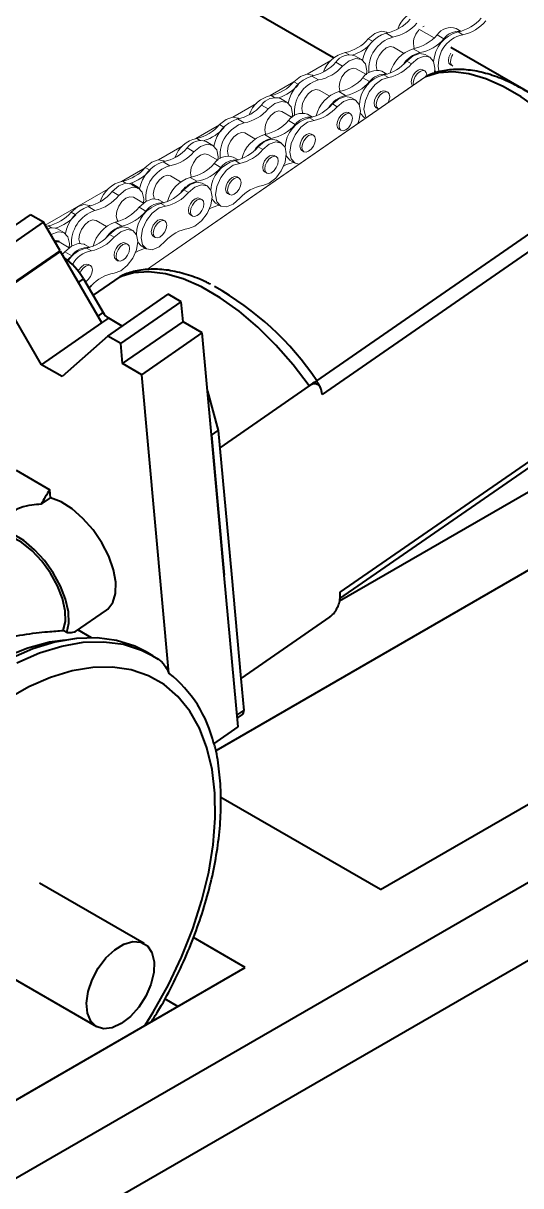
# Model space of a CAD drawing. Header units: millimetres. Extents: x -250 to 3947, y -1468 to 870.
# Drawn here: x 1650.8 to 1676.8, y 136.8 to 197.7 of the extents above; entities that cross this region are included whole.
import ezdxf

# ---------------------------------------------------------------- set-up
doc = ezdxf.new("R2010")
doc.units = ezdxf.units.MM

msp = doc.modelspace()

# ---------------------------------------------------------------- linework, layer by layer
at = {"color": 7, "linetype": 'Continuous', "lineweight": 40}
for p, q in [((1666.9983, 195.8648), (1645.8317, 208.084)), ((1679.5591, 192.6963), (1673.126, 196.4101)), ((1666.112, 178.9572), (1681.2399, 189.4303)), ((1656.7935, 189.0393), (1656.4399, 189.2434)), ((1681.5279, 188.7188), (1666.3999, 178.2457)), ((1647.9673, 185.4603), (1651.1336, 187.6523)), ((1651.8163, 187.2582), (1651.1336, 187.6523)), ((1648.65, 185.0661), (1651.8163, 187.2582)), ((1652.6841, 185.7635), (1651.8163, 187.2582)), ((1649.5177, 183.5715), (1652.6841, 185.7635)), ((1649.5357, 183.5406), (1652.702, 185.7326)), ((1654.8752, 181.9895), (1652.702, 185.7326)), ((1652.1465, 185.3481), (1652.1124, 185.3678)), ((1652.5162, 185.604), (1652.4756, 185.6192)), ((1655.6124, 185.3054), (1655.7185, 185.2442)), ((1655.8127, 184.4019), (1655.924, 184.4561)), ((1653.9071, 184.29), (1654.9411, 182.5316)), ((1654.1926, 183.8044), (1654.3194, 183.9384)), ((1655.8127, 184.4019), (1654.4117, 183.4319)), ((1651.7089, 179.7975), (1649.5357, 183.5406)), ((1655.1768, 181.2982), (1658.3432, 183.4903)), ((1659.0259, 183.0962), (1658.3432, 183.4903)), ((1655.8595, 180.9041), (1659.0259, 183.0962)), ((1659.1211, 182.0475), (1659.0259, 183.0962)), ((1651.7089, 179.7975), (1654.8752, 181.9895)), ((1654.8752, 181.9895), (1655.227, 182.2331)), ((1655.936, 181.8238), (1655.227, 182.2331)), ((1655.9547, 179.8555), (1659.1211, 182.0475)), ((1660.1247, 181.4682), (1659.1211, 182.0475)), ((1656.9584, 179.2761), (1660.1247, 181.4682)), ((1660.6101, 176.1205), (1660.1247, 181.4682)), ((1691.7948, 181.5501), (1667.3082, 167.4142)), ((1655.1768, 181.2982), (1652.789, 179.1739)), ((1655.8595, 180.9041), (1655.1768, 181.2982)), ((1655.9547, 179.8555), (1655.8595, 180.9041)), ((1652.789, 179.1739), (1651.7089, 179.7975)), ((1656.9584, 179.2761), (1655.9547, 179.8555)), ((1658.3763, 163.6548), (1656.9584, 179.2761)), ((1695.3309, 179.5087), (1660.8306, 159.5921)), ((1660.4019, 178.4143), (1660.9626, 176.3615)), ((1665.7122, 178.687), (1661.0447, 175.4557)), ((1667.3402, 167.8874), (1682.4681, 178.3605)), ((1667.3321, 167.5632), (1682.3302, 177.9465)), ((1661.2761, 168.7836), (1660.6101, 176.1205)), ((1660.6101, 176.1205), (1660.6108, 176.1179)), ((1660.6108, 176.1179), (1660.9626, 176.3615)), ((1660.6108, 176.1179), (1661.2761, 168.7836)), ((1660.9626, 176.3615), (1661.6454, 168.8342)), ((1650.377, 174.2716), (1652.1448, 173.2511)), ((1652.1828, 172.8327), (1652.1448, 173.2511)), ((1651.6925, 172.4933), (1652.1828, 172.8327)), ((1661.9975, 160.8361), (1661.2761, 168.7836)), ((1661.6454, 168.8342), (1662.141, 163.3706)), ((1661.6454, 168.8342), (1662.1413, 163.3708)), ((1653.4969, 165.8355), (1655.1172, 166.9572)), ((1666.8092, 166.6023), (1662.1413, 163.3708)), ((1653.0407, 165.7706), (1652.8478, 165.882)), ((1654.3349, 165.5079), (1653.6199, 165.9207)), ((1669.4489, 152.3219), (1691.4401, 165.0171)), ((1657.5401, 164.5646), (1657.1866, 164.7687)), ((1657.8356, 164.3624), (1657.5332, 164.5479)), ((1662.141, 163.3706), (1662.2932, 161.6928)), ((1630.558, 125.7886), (1694.9756, 162.9761)), ((1661.9554, 161.2998), (1662.2242, 161.4859)), ((1660.7254, 159.9554), (1661.9975, 160.8361)), ((1630.558, 121.7059), (1694.9756, 158.8934)), ((1669.4489, 152.3219), (1661.0988, 157.1423)), ((1657.089, 149.4936), (1651.6089, 152.6572)), ((1662.3778, 148.2398), (1659.6588, 149.8095)), ((1630.558, 129.8706), (1662.3778, 148.2398)), ((1649.1013, 148.3135), (1654.5814, 145.1499)), ((1658.8417, 146.1985), (1658.1579, 146.5932))]:
    msp.add_line(p, q, dxfattribs=at)
at = {"color": 7, "linetype": 'Continuous', "lineweight": 15}
for p, q in [((1669.8311, 197.171), (1669.7793, 197.2009)), ((1672.2571, 196.9117), (1671.4643, 197.3693)), ((1673.6778, 197.2532), (1673.4105, 197.4075)), ((1673.7631, 197.0757), (1673.5156, 197.2186)), ((1669.7457, 197.1584), (1670.0993, 196.9543)), ((1672.7702, 196.8634), (1672.4166, 197.0675)), ((1667.6113, 196.1369), (1667.7888, 196.0344)), ((1668.4608, 195.7747), (1668.1072, 195.9788)), ((1670.66, 196.1151), (1670.1303, 196.4209)), ((1671.5135, 196.1379), (1671.16, 196.342)), ((1672.042, 195.8947), (1671.7945, 196.0375)), ((1666.8571, 195.7281), (1665.6179, 195.0127)), ((1667.1133, 195.6388), (1667.4669, 195.4347)), ((1671.0714, 195.552), (1670.8239, 195.6949)), ((1673.1116, 195.5016), (1673.2177, 195.4404)), ((1671.7663, 194.8476), (1657.1991, 184.7627)), ((1665.8566, 194.9133), (1666.2102, 194.7092)), ((1665.942, 194.9259), (1665.8902, 194.9558)), ((1668.7155, 194.9926), (1668.1858, 195.2984)), ((1668.8811, 194.6183), (1668.5275, 194.8224)), ((1669.7887, 195.0081), (1669.5214, 195.1624)), ((1669.874, 194.8306), (1669.6265, 194.9735)), ((1671.7731, 195.1839), (1671.667, 195.2451)), ((1664.9124, 194.6055), (1663.6734, 193.8902)), ((1666.7709, 193.87), (1666.2412, 194.1758)), ((1663.7222, 193.8917), (1663.8997, 193.7892)), ((1664.5717, 193.5296), (1664.2181, 193.7337)), ((1667.6244, 193.8928), (1667.2709, 194.0969)), ((1668.1529, 193.6495), (1667.9054, 193.7924)), ((1669.8285, 194.0613), (1669.7225, 194.1226)), ((1662.968, 193.483), (1661.7288, 192.7676)), ((1663.2242, 193.3937), (1663.5778, 193.1896)), ((1664.8264, 192.7474), (1664.2967, 193.0532)), ((1667.1823, 193.3069), (1666.9349, 193.4497)), ((1667.884, 192.9388), (1667.7779, 193)), ((1669.2225, 193.2565), (1669.3286, 193.1953)), ((1661.0233, 192.3603), (1659.7843, 191.6451)), ((1661.9676, 192.6682), (1662.3211, 192.4641)), ((1662.0529, 192.6808), (1662.0011, 192.7107)), ((1664.992, 192.3731), (1664.6385, 192.5772)), ((1665.8996, 192.7629), (1665.6323, 192.9173)), ((1665.9849, 192.5855), (1665.7374, 192.7284)), ((1668.2681, 192.4364), (1668.3383, 192.4744)), ((1668.6001, 192.7498), (1668.6742, 192.707)), ((1662.8818, 191.6249), (1662.3522, 191.9307)), ((1663.7353, 191.6477), (1663.3818, 191.8518)), ((1665.9395, 191.8162), (1665.8334, 191.8774)), ((1667.278, 192.134), (1667.3841, 192.0727)), ((1659.0789, 191.2378), (1657.8397, 190.5225)), ((1659.3351, 191.1485), (1659.6887, 190.9444)), ((1659.8331, 191.6466), (1660.0106, 191.5441)), ((1660.6826, 191.2844), (1660.329, 191.4885)), ((1663.2932, 191.0617), (1663.0458, 191.2046)), ((1664.2638, 191.4044), (1664.0163, 191.5473)), ((1660.9373, 190.5023), (1660.4076, 190.8081)), ((1662.0106, 190.5178), (1661.7432, 190.6721)), ((1663.9949, 190.6936), (1663.8889, 190.7549)), ((1664.711, 190.5047), (1664.9585, 190.3619)), ((1665.3334, 191.0114), (1665.4395, 190.9502)), ((1657.1342, 190.1152), (1655.8952, 189.3999)), ((1658.0785, 190.4231), (1658.432, 190.219)), ((1658.1638, 190.4356), (1658.112, 190.4656)), ((1661.1029, 190.128), (1660.7494, 190.3321)), ((1662.0958, 190.3404), (1661.8483, 190.4832)), ((1655.944, 189.4015), (1656.1215, 189.299)), ((1658.9928, 189.3798), (1658.4631, 189.6856)), ((1659.8462, 189.4026), (1659.4927, 189.6067)), ((1660.3747, 189.1593), (1660.1273, 189.3022)), ((1662.0504, 189.5711), (1661.9443, 189.6323)), ((1663.3889, 189.8888), (1663.495, 189.8276)), ((1655.1898, 188.9927), (1651.9089, 187.0987)), ((1655.4106, 188.8654), (1655.7642, 188.6613)), ((1659.4042, 188.8166), (1659.1567, 188.9595)), ((1661.4444, 188.7663), (1661.5504, 188.705)), ((1654.155, 188.0798), (1654.5086, 187.8757)), ((1654.2662, 188.1033), (1654.2246, 188.1273)), ((1657.0482, 188.2572), (1656.5185, 188.563)), ((1658.1215, 188.2727), (1657.8542, 188.427)), ((1658.2067, 188.0952), (1657.9592, 188.2381)), ((1660.1058, 188.4485), (1659.9998, 188.5098)), ((1660.8219, 188.2596), (1661.0694, 188.1167)), ((1657.1784, 187.8449), (1656.8248, 188.049)), ((1659.4998, 187.6437), (1659.6059, 187.5825)), ((1652.0566, 187.0632), (1651.936, 187.0521)), ((1652.0566, 187.0632), (1652.2342, 186.9607)), ((1652.9061, 186.701), (1652.5526, 186.9051)), ((1655.1054, 187.0415), (1654.5757, 187.3473)), ((1655.9228, 187.0593), (1655.5693, 187.2634)), ((1656.4874, 186.821), (1656.2399, 186.9639)), ((1658.1613, 187.326), (1658.0552, 187.3872)), ((1655.5168, 186.4783), (1655.2693, 186.6212)), ((1657.5553, 186.5211), (1657.6613, 186.4599)), ((1653.1608, 185.9189), (1652.6311, 186.2247)), ((1652.9375, 185.7107), (1652.7986, 185.5663)), ((1653.291, 185.5066), (1652.9375, 185.7107)), ((1654.2341, 185.9344), (1653.9668, 186.0887)), ((1654.3194, 185.757), (1654.0719, 185.8998)), ((1656.2185, 186.1102), (1656.1124, 186.1715)), ((1656.9328, 186.0145), (1657.1803, 185.8716)), ((1654.2739, 184.9877), (1654.1679, 185.0489))]:
    msp.add_line(p, q, dxfattribs=at)
at = {"color": 8, "linetype": 'Continuous', "lineweight": 15}
for p, q in [((1668.8087, 196.8582), (1669.0293, 196.7309)), ((1671.8118, 194.8731), (1657.2094, 184.7638)), ((1671.7663, 194.8476), (1671.8118, 194.8731)), ((1671.9342, 194.9414), (1671.8118, 194.8731)), ((1664.9196, 194.6131), (1665.1402, 194.4858)), ((1661.0305, 192.368), (1661.2511, 192.2406)), ((1657.1414, 190.1229), (1657.362, 189.9955)), ((1653.254, 187.7846), (1653.4746, 187.6572))]:
    msp.add_line(p, q, dxfattribs=at)
at = {"color": 8, "linetype": 'Continuous', "lineweight": 40}
for p, q in [((1653.6449, 184.1086), (1653.9071, 184.29)), ((1654.6696, 182.3437), (1654.9411, 182.5316)), ((1661.9418, 161.4496), (1662.2932, 161.6928))]:
    msp.add_line(p, q, dxfattribs=at)
at = {"color": 7, "linetype": 'Continuous', "lineweight": 15, "flags": 128}
for points in [[(1669.7793, 197.2009), (1669.777, 197.2022), (1669.4881, 197.2561), (1669.1479, 197.1353), (1668.8087, 196.8582)], [(1671.6694, 197.4878), (1671.6999, 197.5064), (1671.7303, 197.5229)], [(1670.1303, 196.4209), (1669.9583, 196.4543), (1669.7553, 196.3838), (1669.5524, 196.22), (1669.3803, 195.9879), (1669.2654, 195.7229), (1669.225, 195.4652), (1669.2654, 195.2542), (1669.2812, 195.2233)], [(1671.7945, 196.0375), (1671.7923, 196.0388), (1671.5034, 196.0928), (1671.1632, 195.9719), (1670.8239, 195.6949)], [(1673.126, 196.1031), (1673.1116, 196.079), (1673.035, 195.9023), (1673.008, 195.7306), (1673.035, 195.5899), (1673.1116, 195.5016), (1673.1116, 195.5016)], [(1668.7167, 194.9918), (1668.73, 195.1795), (1668.6607, 195.5439), (1668.4632, 195.7733), (1668.1673, 195.833), (1667.8176, 195.7142), (1667.4669, 195.4347)], [(1672.2746, 195.0598), (1672.3009, 195.3224), (1672.233, 195.6755), (1672.0398, 195.8959), (1671.7509, 195.9499), (1671.4106, 195.829), (1671.0714, 195.552)], [(1673.2321, 195.433), (1673.2177, 195.4404), (1673.141, 195.5286), (1673.1141, 195.6693)], [(1665.8902, 194.9558), (1665.888, 194.9571), (1665.599, 195.011), (1665.2588, 194.8902), (1664.9196, 194.6131)], [(1667.3339, 194.1056), (1667.3208, 194.1316), (1667.2805, 194.3427), (1667.3208, 194.6003), (1667.4358, 194.8654), (1667.6079, 195.0975), (1667.8108, 195.2612), (1668.0138, 195.3318), (1668.1858, 195.2984)], [(1669.874, 194.8306), (1669.5282, 194.7403), (1669.1732, 194.4772), (1668.8675, 194.0844), (1668.6613, 193.6267), (1668.5886, 193.1793), (1668.6613, 192.8159), (1668.7107, 192.7322)], [(1671.667, 195.2451), (1671.5524, 195.2674), (1671.4171, 195.2204), (1671.2818, 195.1112), (1671.1671, 194.9565), (1671.0904, 194.7798), (1671.0635, 194.608), (1671.0904, 194.4673), (1671.1305, 194.4075)], [(1671.1828, 194.4437), (1671.1696, 194.5468), (1671.1965, 194.7185), (1671.2731, 194.8952), (1671.3878, 195.05), (1671.5231, 195.1591), (1671.6584, 195.2062), (1671.7731, 195.1839), (1671.8498, 195.0957), (1671.8767, 194.955), (1671.8749, 194.9131)], [(1672.2965, 195.2177), (1672.3029, 195.2038), (1672.382, 195.083)], [(1666.2412, 194.1758), (1666.0692, 194.2092), (1665.8663, 194.1387), (1665.6633, 193.9749), (1665.4913, 193.7428), (1665.3763, 193.4778), (1665.3359, 193.2201), (1665.3763, 193.0091), (1665.3922, 192.9782)], [(1664.8277, 192.7467), (1664.841, 192.9344), (1664.7716, 193.2988), (1664.5741, 193.5281), (1664.2782, 193.5879), (1663.9285, 193.4691), (1663.5778, 193.1896)], [(1667.9054, 193.7924), (1667.9032, 193.7937), (1667.6143, 193.8476), (1667.2741, 193.7268), (1666.9349, 193.4497)], [(1668.2617, 192.4214), (1668.344, 192.6457), (1668.4119, 193.0772), (1668.344, 193.4303), (1668.1507, 193.6508), (1667.8618, 193.7048), (1667.5216, 193.5839), (1667.1823, 193.3069)], [(1669.7225, 194.1226), (1669.6078, 194.1448), (1669.4725, 194.0978), (1669.3372, 193.9886), (1669.2225, 193.8339), (1669.1459, 193.6572), (1669.119, 193.4854), (1669.1459, 193.3447), (1669.2225, 193.2565), (1669.2225, 193.2565)], [(1669.225, 193.4242), (1669.2519, 193.596), (1669.3286, 193.7727), (1669.4433, 193.9274), (1669.5786, 194.0366), (1669.7139, 194.0836), (1669.8286, 194.0613), (1669.9052, 193.9731), (1669.9321, 193.8324), (1669.9052, 193.6606), (1669.8481, 193.5197)], [(1663.4448, 191.8605), (1663.4318, 191.8865), (1663.3914, 192.0975), (1663.4318, 192.3552), (1663.5467, 192.6202), (1663.7188, 192.8523), (1663.9217, 193.0161), (1664.1247, 193.0866), (1664.2967, 193.0532)], [(1667.7779, 193), (1667.6633, 193.0223), (1667.528, 192.9752), (1667.3927, 192.8661), (1667.278, 192.7114), (1667.2013, 192.5347), (1667.1744, 192.3629), (1667.2013, 192.2222), (1667.278, 192.134), (1667.278, 192.134)], [(1667.2805, 192.3016), (1667.3074, 192.4734), (1667.384, 192.6501), (1667.4987, 192.8048), (1667.634, 192.914), (1667.7693, 192.961), (1667.884, 192.9388), (1667.9607, 192.8506), (1667.9876, 192.7099), (1667.9607, 192.5381), (1667.884, 192.3614), (1667.7693, 192.2067), (1667.634, 192.0975), (1667.4987, 192.0505), (1667.384, 192.0727), (1667.3074, 192.1609), (1667.2805, 192.3016)], [(1668.4074, 192.9726), (1668.4139, 192.9587), (1668.6001, 192.7498)], [(1669.3595, 193.1814), (1669.3286, 193.1953), (1669.2519, 193.2835), (1669.225, 193.4242)], [(1662.0011, 192.7107), (1661.9989, 192.7119), (1661.7099, 192.7659), (1661.3697, 192.6451), (1661.0305, 192.368)], [(1665.9849, 192.5855), (1665.6391, 192.4952), (1665.2841, 192.232), (1664.9784, 191.8393), (1664.7723, 191.3815), (1664.6995, 190.9342), (1664.7723, 190.5707), (1664.9784, 190.3511), (1665.2024, 190.3035)], [(1662.3522, 191.9307), (1662.1801, 191.9641), (1661.9772, 191.8935), (1661.7742, 191.7298), (1661.6022, 191.4977), (1661.4872, 191.2326), (1661.4468, 190.975), (1661.4872, 190.7639), (1661.5031, 190.733)], [(1665.8334, 191.8774), (1665.7187, 191.8997), (1665.5834, 191.8527), (1665.4481, 191.7435), (1665.3334, 191.5888), (1665.2568, 191.4121), (1665.2299, 191.2403), (1665.2568, 191.0996), (1665.3334, 191.0114), (1665.3334, 191.0114)], [(1665.3359, 191.1791), (1665.3628, 191.3509), (1665.4395, 191.5276), (1665.5542, 191.6823), (1665.6895, 191.7915), (1665.8248, 191.8385), (1665.9395, 191.8162), (1666.0161, 191.728), (1666.043, 191.5873), (1666.0161, 191.4155), (1665.9395, 191.2388), (1665.8248, 191.0841), (1665.6895, 190.9749), (1665.5542, 190.9279), (1665.4395, 190.9502), (1665.3628, 191.0384), (1665.3359, 191.1791)], [(1660.9386, 190.5016), (1660.9519, 190.6892), (1660.8825, 191.0536), (1660.685, 191.283), (1660.3891, 191.3428), (1660.0394, 191.224), (1659.6887, 190.9444)], [(1664.0163, 191.5473), (1664.0141, 191.5486), (1663.7252, 191.6025), (1663.385, 191.4817), (1663.0458, 191.2046)], [(1663.2932, 189.1829), (1663.6325, 189.2975), (1663.9727, 189.5695), (1664.2616, 189.957), (1664.4549, 190.4006), (1664.5228, 190.8321), (1664.4549, 191.1852), (1664.2616, 191.4057), (1663.9727, 191.4596), (1663.6325, 191.3388), (1663.2932, 191.0617)], [(1658.112, 190.4656), (1658.1098, 190.4668), (1657.8209, 190.5208), (1657.4806, 190.3999), (1657.1414, 190.1229)], [(1659.5557, 189.6154), (1659.5427, 189.6414), (1659.5023, 189.8524), (1659.5427, 190.1101), (1659.6576, 190.3751), (1659.8297, 190.6072), (1660.0326, 190.771), (1660.2356, 190.8415), (1660.4076, 190.8081)], [(1663.8889, 190.7549), (1663.7742, 190.7772), (1663.6389, 190.7301), (1663.5036, 190.6209), (1663.3889, 190.4662), (1663.3122, 190.2895), (1663.2853, 190.1178), (1663.3122, 189.977), (1663.3889, 189.8888), (1663.3889, 189.8888)], [(1663.3914, 190.0565), (1663.4183, 190.2283), (1663.4949, 190.405), (1663.6096, 190.5597), (1663.7449, 190.6689), (1663.8802, 190.7159), (1663.9949, 190.6936), (1664.0716, 190.6054), (1664.0985, 190.4647), (1664.0716, 190.293), (1663.9949, 190.1163), (1663.8802, 189.9615), (1663.7449, 189.8524), (1663.6096, 189.8053), (1663.4949, 189.8276), (1663.4183, 189.9158), (1663.3914, 190.0565)], [(1664.5183, 190.7275), (1664.5248, 190.7136), (1664.711, 190.5047)], [(1662.0958, 190.3404), (1661.75, 190.2501), (1661.3951, 189.9869), (1661.0893, 189.5942), (1660.8832, 189.1364), (1660.8105, 188.689), (1660.8832, 188.3256), (1661.0893, 188.1059), (1661.3951, 188.0661), (1661.75, 188.2128), (1662.0958, 188.5218)], [(1656.4399, 189.2434), (1656.4147, 189.2569), (1656.1106, 189.2975), (1655.7582, 189.1601), (1655.4106, 188.8654)], [(1658.4631, 189.6856), (1658.291, 189.719), (1658.0881, 189.6484), (1657.8851, 189.4846), (1657.7131, 189.2526), (1657.5981, 188.9875), (1657.5578, 188.7299), (1657.5981, 188.5188), (1657.614, 188.4879)], [(1660.1273, 189.3022), (1660.125, 189.3034), (1659.8361, 189.3574), (1659.4959, 189.2366), (1659.1567, 188.9595)], [(1661.9443, 189.6323), (1661.8296, 189.6546), (1661.6943, 189.6076), (1661.559, 189.4984), (1661.4443, 189.3437), (1661.3677, 189.167), (1661.3408, 188.9952), (1661.3677, 188.8545), (1661.4443, 188.7663), (1661.4444, 188.7663)], [(1661.4468, 188.934), (1661.4738, 189.1057), (1661.5504, 189.2824), (1661.6651, 189.4372), (1661.8004, 189.5463), (1661.9357, 189.5934), (1662.0504, 189.5711), (1662.127, 189.4829), (1662.154, 189.3422), (1662.127, 189.1704), (1662.0504, 188.9937), (1661.9357, 188.839), (1661.8004, 188.7298), (1661.6651, 188.6828), (1661.5504, 188.7051), (1661.4738, 188.7933), (1661.4468, 188.934)], [(1657.0495, 188.2565), (1657.062, 188.4882), (1656.978, 188.8404), (1656.7682, 189.0528), (1656.4642, 189.0934), (1656.1118, 188.956), (1655.7642, 188.6613)], [(1659.4042, 186.9378), (1659.7434, 187.0524), (1660.0836, 187.3243), (1660.3725, 187.7119), (1660.5658, 188.1555), (1660.6337, 188.587), (1660.5658, 188.9401), (1660.3725, 189.1606), (1660.0836, 189.2145), (1659.7434, 189.0937), (1659.4042, 188.8166)], [(1654.2246, 188.1273), (1654.2224, 188.1285), (1653.9335, 188.1825), (1653.5933, 188.0617), (1653.254, 187.7846)], [(1655.7223, 187.2982), (1655.6625, 187.3779), (1655.6137, 187.5819), (1655.6455, 187.8364), (1655.7532, 188.1026), (1655.9202, 188.34), (1656.1213, 188.5125), (1656.3258, 188.5938), (1656.5025, 188.5715), (1656.5185, 188.563)], [(1657.8542, 188.427), (1657.8289, 188.4405), (1657.5248, 188.4811), (1657.1724, 188.3437), (1656.8248, 188.049)], [(1658.2067, 188.0952), (1657.8609, 188.005), (1657.506, 187.7418), (1657.2003, 187.349), (1656.9941, 186.8913), (1656.9214, 186.4439), (1656.9941, 186.0805), (1657.2003, 185.8608), (1657.506, 185.821), (1657.8609, 185.9677), (1658.2067, 186.2766)], [(1659.9998, 188.5098), (1659.8851, 188.532), (1659.7498, 188.485), (1659.6145, 188.3758), (1659.4998, 188.2211), (1659.4232, 188.0444), (1659.3962, 187.8726), (1659.4232, 187.7319), (1659.4998, 187.6437), (1659.4998, 187.6437)], [(1659.5023, 187.8114), (1659.5292, 187.9832), (1659.6059, 188.1599), (1659.7206, 188.3146), (1659.8559, 188.4238), (1659.9912, 188.4708), (1660.1058, 188.4485), (1660.1825, 188.3603), (1660.2094, 188.2196), (1660.1825, 188.0478), (1660.1058, 187.8711), (1659.9912, 187.7164), (1659.8559, 187.6072), (1659.7206, 187.5602), (1659.6059, 187.5825), (1659.5292, 187.6707), (1659.5023, 187.8114)], [(1660.6293, 188.4824), (1660.6357, 188.4685), (1660.8219, 188.2596)], [(1654.5757, 187.3473), (1654.5597, 187.3558), (1654.3829, 187.378), (1654.1785, 187.2968), (1653.9774, 187.1243), (1653.8103, 186.8869), (1653.7027, 186.6206), (1653.6708, 186.3662), (1653.7197, 186.1622), (1653.7266, 186.1496)], [(1656.2399, 186.9639), (1656.2377, 186.9652), (1655.9487, 187.0191), (1655.6085, 186.8983), (1655.2693, 186.6212)], [(1655.5168, 184.5995), (1655.856, 184.7141), (1656.1962, 184.9861), (1656.4852, 185.3736), (1656.6784, 185.8172), (1656.7463, 186.2487), (1656.6784, 186.6018), (1656.4852, 186.8223), (1656.1962, 186.8762), (1655.856, 186.7554), (1655.5168, 186.4783)], [(1658.0552, 187.3872), (1657.9405, 187.4095), (1657.8053, 187.3624), (1657.67, 187.2533), (1657.5552, 187.0985), (1657.4786, 186.9218), (1657.4517, 186.7501), (1657.4786, 186.6094), (1657.5552, 186.5212), (1657.5553, 186.5211)], [(1657.5578, 186.6888), (1657.5847, 186.8606), (1657.6613, 187.0373), (1657.776, 187.192), (1657.9113, 187.3012), (1658.0466, 187.3482), (1658.1613, 187.326), (1658.238, 187.2378), (1658.2649, 187.097), (1658.238, 186.9253), (1658.1613, 186.7486), (1658.0466, 186.5939), (1657.9113, 186.4847), (1657.776, 186.4376), (1657.6613, 186.4599), (1657.5847, 186.5481), (1657.5578, 186.6888)], [(1653.1621, 185.9182), (1653.1746, 186.1499), (1653.0907, 186.5021), (1652.8808, 186.7145), (1652.5768, 186.7551), (1652.2244, 186.6177), (1652.1979, 186.6009)], [(1653.9668, 186.0887), (1653.9415, 186.1022), (1653.6375, 186.1428), (1653.2851, 186.0054), (1652.9375, 185.7107)], [(1656.1124, 186.1715), (1655.9977, 186.1938), (1655.8624, 186.1467), (1655.7271, 186.0375), (1655.6124, 185.8828), (1655.5358, 185.7061), (1655.5089, 185.5343), (1655.5358, 185.3936), (1655.6124, 185.3054), (1655.6124, 185.3054)], [(1655.6149, 185.4731), (1655.6418, 185.6449), (1655.7185, 185.8216), (1655.8332, 185.9763), (1655.9685, 186.0855), (1656.1038, 186.1325), (1656.2185, 186.1102), (1656.2951, 186.022), (1656.322, 185.8813), (1656.2951, 185.7096), (1656.2185, 185.5329), (1656.1038, 185.3781), (1655.9685, 185.269), (1655.8332, 185.2219), (1655.7185, 185.2442), (1655.6418, 185.3324), (1655.6149, 185.4731)], [(1656.7461, 186.2245), (1656.7466, 186.2234), (1656.9328, 186.0145)], [(1653.291, 185.5066), (1653.1414, 185.3518), (1653.0635, 185.2785)], [(1654.1679, 185.0489), (1654.0532, 185.0712), (1653.9179, 185.0242), (1653.7826, 184.915), (1653.6679, 184.7603), (1653.6334, 184.6941)], [(1653.7175, 184.5813), (1653.7739, 184.699), (1653.8886, 184.8537), (1654.0239, 184.9629), (1654.1592, 185.01), (1654.2739, 184.9877), (1654.3506, 184.8995), (1654.3775, 184.7588), (1654.3506, 184.587), (1654.2739, 184.4103), (1654.1592, 184.2556), (1654.0239, 184.1464), (1653.9993, 184.1332)]]:
    msp.add_lwpolyline(points, dxfattribs=at)
at = {"color": 7, "linetype": 'Continuous', "lineweight": 40, "flags": 128}
for points in [[(1681.2399, 189.4303), (1680.4441, 190.4871), (1679.5885, 191.4719), (1678.6883, 192.3676), (1677.7592, 193.1583), (1676.8177, 193.8301), (1675.8802, 194.3713), (1674.9633, 194.7724), (1674.083, 195.0262), (1673.2548, 195.1283), (1672.4933, 195.077), (1671.8118, 194.8731)], [(1652.1644, 185.3605), (1652.1499, 185.366), (1652.1238, 185.3756)], [(1665.7122, 178.687), (1664.8765, 179.7966), (1663.9782, 180.8307), (1663.033, 181.7711), (1662.0575, 182.6013), (1661.0689, 183.3068), (1660.0845, 183.875), (1659.1217, 184.2961), (1658.1974, 184.5626), (1657.3278, 184.6699), (1656.5282, 184.616), (1655.8127, 184.4019)], [(1655.9351, 184.4702), (1655.909, 184.4582), (1655.8127, 184.4019)], [(1655.1172, 166.9572), (1655.1791, 167.004), (1655.447, 167.3459), (1655.5898, 167.8219), (1655.5999, 168.4062), (1655.4767, 169.0675), (1655.2269, 169.7701), (1654.8639, 170.4761), (1654.4073, 171.1477), (1653.8817, 171.7486), (1653.3153, 172.2464), (1652.7386, 172.6144), (1652.1828, 172.8327)], [(1653.0407, 165.7706), (1653.1433, 166.2684), (1653.1186, 166.8617), (1652.9679, 167.52), (1652.6991, 168.2096), (1652.3257, 168.8951), (1651.867, 169.5414), (1651.3465, 170.1153), (1650.791, 170.5874), (1650.2288, 170.9334), (1649.6889, 171.1356), (1649.1989, 171.1837), (1648.7839, 171.0752), (1648.4653, 170.8156), (1648.2598, 170.4196)], [(1652.8478, 165.882), (1652.9619, 166.3512), (1652.9475, 166.9197), (1652.8057, 167.5558), (1652.5442, 168.224), (1652.1776, 168.8868), (1651.7265, 169.5075), (1651.216, 170.0512), (1650.6746, 170.4877), (1650.1325, 170.7927), (1649.6199, 170.949), (1649.1656, 170.9479), (1648.8124, 170.8021)], [(1652.9464, 165.386), (1652.134, 165.2654), (1650.998, 164.9606), (1649.8358, 164.4967), (1648.661, 163.8792), (1647.4874, 163.1152), (1646.3288, 162.2139), (1645.1988, 161.1856), (1644.1106, 160.0426), (1643.077, 158.7982), (1642.1102, 157.467), (1641.2214, 156.0647), (1640.4212, 154.6076), (1639.7189, 153.113), (1639.1227, 151.5983), (1638.6397, 150.0813), (1638.2755, 148.5799), (1638.0343, 147.1115), (1637.9191, 145.6936), (1637.9312, 144.3427), (1638.0704, 143.0746), (1638.3351, 141.9043), (1638.7222, 140.8454), (1638.7473, 140.7898)], [(1657.1866, 164.7687), (1656.5902, 165.0644), (1655.644, 165.364), (1654.6249, 165.4996), (1653.5444, 165.4697), (1652.4152, 165.2747), (1651.2501, 164.9167), (1650.0625, 164.4)], [(1657.4326, 147.3548), (1657.1656, 146.736), (1656.8, 146.1606), (1656.3628, 145.6714), (1655.8865, 145.3045), (1655.4064, 145.0873), (1654.9581, 145.0357), (1654.5748, 145.1538), (1654.285, 145.4326), (1654.1102, 145.8515), (1654.0633, 146.3794), (1654.1479, 146.9773), (1654.3575, 147.6007), (1654.6768, 148.2034), (1655.082, 148.7407), (1655.543, 149.1728), (1656.0257, 149.4676), (1656.4943, 149.6032), (1656.914, 149.5697), (1657.2537, 149.3694), (1657.4882, 149.0173), (1657.6001, 148.5394), (1657.5811, 147.9712), (1657.4326, 147.3548)]]:
    msp.add_lwpolyline(points, dxfattribs=at)
at = {"color": 8, "linetype": 'Continuous', "lineweight": 40, "flags": 128}
for points in [[(1650.4161, 164.1959), (1651.6036, 164.7126), (1652.7688, 165.0706), (1653.898, 165.2656), (1654.9784, 165.2955), (1655.9976, 165.1599), (1656.9438, 164.8603), (1657.5419, 164.5635)], [(1657.1393, 145.2157), (1657.5628, 145.9008), (1658.3522, 147.3252), (1659.0445, 148.7879), (1659.6313, 150.2713), (1660.1055, 151.7572), (1660.4614, 153.2278), (1660.6946, 154.665), (1660.8023, 156.0515), (1660.7832, 157.3704), (1660.6375, 158.6057), (1660.367, 159.7425), (1659.9749, 160.7669), (1659.4661, 161.6665), (1658.8467, 162.4304), (1658.1242, 163.0493), (1657.3074, 163.5157), (1656.4062, 163.8239), (1655.4316, 163.9702), (1654.3953, 163.9528), (1653.31, 163.7719), (1652.1888, 163.4297), (1651.0454, 162.9305), (1649.8936, 162.2801)]]:
    msp.add_lwpolyline(points, dxfattribs=at)
at = {"color": 7, "linetype": 'Continuous', "lineweight": 15}
for centre, radius, start, end in [((1669.336, 199.3194), 2.1994, 280.736597, 319.258027), ((1671.8136, 196.8779), 1.5364, 101.765598, 161.258383), ((1673.0475, 199.3502), 2.1823, 282.385775, 319.745981), ((1669.6895, 199.1153), 2.1994, 280.736597, 319.258027), ((1672.0948, 196.639), 0.9183, 133.36545, 198.297627), ((1673.9127, 195.586), 1.6802, 103.669249, 177.07018), ((1673.1418, 196.5705), 0.8791, 72.198693, 145.573747), ((1673.5404, 196.301), 0.9537, 82.976675, 143.86582), ((1673.295, 199.2073), 2.1823, 282.385775, 319.745981), ((1667.1432, 198.2684), 2.1823, 282.385775, 319.745981), ((1670.294, 195.4387), 1.805, 107.682603, 170.442153), ((1670.584, 195.2754), 1.7475, 106.104429, 186.302574), ((1670.7502, 198.503), 2.1994, 280.736597, 319.258027), ((1671.1038, 198.2989), 2.1994, 280.736597, 319.258027), ((1674.0813, 195.5043), 1.6033, 101.448483, 193.502958), ((1667.9245, 194.6327), 1.5364, 101.765598, 161.258383), ((1667.8384, 195.1418), 0.8791, 72.198693, 145.573747), ((1667.4225, 198.0075), 2.0669, 286.22998, 314.249693), ((1671.7055, 194.6328), 1.7942, 107.701208, 165.814568), ((1671.852, 194.7353), 1.4429, 103.569923, 147.695929), ((1673.8722, 195.6342), 0.7589, 147.51043, 177.346769), ((1665.4469, 197.0742), 2.1994, 280.736597, 319.258027), ((1665.8005, 196.8701), 2.1994, 280.736597, 319.258027), ((1669.1584, 197.105), 2.1823, 282.385775, 319.745981), ((1669.4059, 196.9622), 2.1823, 282.385775, 319.745981), ((1666.4048, 193.1936), 1.8049, 107.681201, 170.443797), ((1666.8611, 196.2578), 2.1994, 280.736597, 319.258027), ((1670.0236, 193.3409), 1.6802, 103.669861, 177.069568), ((1669.2527, 194.3254), 0.8791, 72.198693, 145.573747), ((1669.6513, 194.0559), 0.9537, 82.976675, 143.86582), ((1672.3355, 194.0255), 1, 113.660327, 124.69499), ((1663.2541, 196.0233), 2.1823, 282.385782, 319.745974), ((1663.433, 195.9634), 2.2883, 287.236036, 319.269696), ((1666.6949, 193.0303), 1.7475, 106.104429, 186.302574), ((1667.2147, 196.0537), 2.1994, 280.736597, 319.258027), ((1664.0354, 192.3876), 1.5364, 101.765536, 161.258628), ((1663.9494, 192.8967), 0.8791, 72.198299, 145.573885), ((1667.8164, 192.3876), 1.7942, 107.701208, 165.814568), ((1667.963, 192.4902), 1.4429, 103.569923, 147.695929), ((1661.5578, 194.8291), 2.1995, 280.736677, 319.257947), ((1661.9114, 194.625), 2.1995, 280.736677, 319.257947), ((1665.3636, 192.0803), 0.8791, 72.198299, 145.573885), ((1665.2693, 194.8599), 2.1823, 282.385782, 319.745974), ((1665.5168, 194.717), 2.1823, 282.385782, 319.745974), ((1659.365, 193.7781), 2.1823, 282.385552, 319.746223), ((1662.5158, 190.9485), 1.805, 107.682749, 170.442248), ((1662.8059, 190.7852), 1.7475, 106.104637, 186.302366), ((1662.972, 194.0127), 2.1995, 280.736677, 319.257947), ((1663.3256, 193.8086), 2.1995, 280.736677, 319.257947), ((1666.1345, 191.0957), 1.6802, 103.670085, 177.069344), ((1665.7622, 191.8108), 0.9537, 82.976346, 143.865984), ((1659.5439, 193.7183), 2.2883, 287.236036, 319.269696), ((1663.9273, 190.1425), 1.7942, 107.701351, 165.814656), ((1657.6687, 192.584), 2.1995, 280.736697, 319.257927), ((1660.1464, 190.1425), 1.5364, 101.765567, 161.258414), ((1660.0603, 190.6516), 0.8791, 72.197657, 145.574527), ((1661.3803, 192.6147), 2.1823, 282.385552, 319.746223), ((1664.0738, 190.2451), 1.4428, 103.569388, 147.69659), ((1658.0223, 192.3799), 2.1995, 280.736697, 319.257927), ((1661.4745, 189.8352), 0.8791, 72.197657, 145.574527), ((1661.8731, 189.5657), 0.9536, 82.975479, 143.866851), ((1661.6277, 192.4719), 2.1823, 282.385552, 319.746223), ((1655.4759, 191.533), 2.1823, 282.385775, 319.745981), ((1655.6548, 191.4731), 2.2883, 287.235953, 319.269779), ((1658.6267, 188.7033), 1.805, 107.682749, 170.442248), ((1658.9168, 188.54), 1.7475, 106.104637, 186.302366), ((1659.0829, 191.7676), 2.1995, 280.736697, 319.257927), ((1659.4365, 191.5635), 2.1995, 280.736697, 319.257927), ((1662.2454, 188.8506), 1.6802, 103.669335, 177.070094), ((1665.2322, 188.7406), 1.683, 101.153545, 120.4608), ((1656.2645, 187.8816), 1.5534, 101.90798, 163.306406), ((1660.0382, 187.8974), 1.7942, 107.701351, 165.814656), ((1660.1848, 188), 1.4428, 103.569894, 147.696085), ((1653.6085, 190.3493), 2.3345, 283.540424, 320.531799), ((1657.4912, 190.3697), 2.1823, 282.385775, 319.745981), ((1657.7386, 190.2268), 2.1823, 282.385775, 319.745981), ((1663.628, 187.1617), 2.0488, 99.404964, 138.405482), ((1654.769, 186.3483), 1.8371, 109.525057, 170.080831), ((1653.962, 190.1452), 2.3345, 283.540424, 320.531799), ((1658.3532, 186.6059), 1.6791, 103.569759, 179.825681), ((1657.9949, 187.2795), 0.9932, 83.888015, 145.299796), ((1661.3431, 186.4956), 1.6828, 101.152532, 120.461812), ((1651.5885, 189.1948), 2.1823, 282.385782, 319.745974), ((1651.7675, 189.1349), 2.2883, 287.236036, 319.269696), ((1655.0473, 186.1953), 1.7646, 107.773893, 186.03069), ((1655.0227, 189.5329), 2.3345, 283.540424, 320.531799), ((1655.3762, 189.3288), 2.3345, 283.540424, 320.531799), ((1652.2917, 186.3972), 0.5711, 62.814287, 118.010318), ((1656.1378, 185.5803), 1.7765, 108.665701, 166.375107), ((1656.3342, 185.6213), 1.4956, 105.966157, 147.142915), ((1659.739, 184.9165), 2.0488, 99.405244, 138.405221), ((1653.6038, 188.0314), 2.1823, 282.385782, 319.745974), ((1653.8513, 187.8885), 2.1823, 282.385782, 319.745974), ((1654.2713, 184.595), 1.3199, 98.690635, 150.999863), ((1654.1075, 184.9412), 0.9932, 83.888015, 145.299796), ((1654.5269, 184.4307), 1.3424, 98.894343, 153.03869), ((1657.6087, 184.1348), 1.8225, 104.942999, 122.542675), ((1655.8516, 182.5782), 2.0488, 99.405167, 138.405298)]:
    msp.add_arc(centre, radius, start, end, dxfattribs=at)
at = {"color": 7, "linetype": 'Continuous', "lineweight": 40}
for centre, radius, start, end in [((1652.4877, 185.9537), 0.3066, 62.101422, 106.108779), ((1650.8931, 182.5633), 3.4736, 29.808518, 54.842203), ((1653.212, 170.343), 15.5117, 33.733627, 60.863148), ((1655.6725, 182.9459), 0.8406, 209.526498, 237.994441), ((1670.9383, 171.3855), 8.9791, 122.514105, 125.593555), ((1659.6896, 168.2344), 9.0604, 146.378916, 151.962223), ((1654.3004, 158.4713), 6.5941, 13.00671, 51.821295), ((1662.1428, 163.367), 0.00402, 110.801939, 116.03696), ((1662.0826, 161.6481), 0.2153, 311.137348, 12.004596)]:
    msp.add_arc(centre, radius, start, end, dxfattribs=at)
for points, knots in [([(1681.6398, 189.7008), (1681.5112, 189.8801), (1681.1397, 190.3983), (1680.4753, 191.2129), (1679.639, 192.1086), (1678.761, 192.9174), (1677.8541, 193.6273), (1676.929, 194.2261), (1675.9963, 194.7026), (1675.0671, 195.0447), (1674.155, 195.2408), (1673.2804, 195.2768), (1672.5346, 195.1714), (1672.1083, 195.0081), (1671.9342, 194.9414)], [0, 0, 0, 0, 0.0467321, 0.1350617, 0.2235491, 0.3122666, 0.4013371, 0.4908828, 0.5809984, 0.671674, 0.7625045, 0.8523406, 0.9396685, 1, 1, 1, 1]), ([(1660.5538, 184.0087), (1660.4857, 184.0456), (1660.0986, 184.2557), (1659.3964, 184.5092), (1658.4612, 184.75), (1657.5586, 184.8252), (1656.7356, 184.7449), (1656.2073, 184.5871), (1655.9602, 184.481), (1655.935, 184.4702)], [0, 0, 0, 0, 0.0415447, 0.2362776, 0.4316036, 0.6255062, 0.8150951, 0.9812106, 1, 1, 1, 1]), ([(1666.3233, 178.5629), (1666.3004, 178.6187), (1666.2436, 178.757), (1666.1537, 178.8775), (1666.1, 178.9493)], [0, 0, 0, 0, 0.4038149, 1, 1, 1, 1]), ([(1666.3999, 178.2457), (1666.3814, 178.3726), (1666.351, 178.5812), (1666.1962, 178.7604), (1666.0138, 178.8121), (1665.8394, 178.7677), (1665.741, 178.7052), (1665.7122, 178.687)], [0, 0, 0, 0, 0.3208247, 0.5272942, 0.7347372, 0.9225289, 1, 1, 1, 1]), ([(1651.6925, 172.4933), (1651.5286, 172.4832), (1650.9805, 172.4497), (1650.3612, 172.2614), (1650.0809, 171.9733), (1650.0646, 171.9565)], [0, 0, 0, 0, 0.2867813, 0.9585986, 1, 1, 1, 1]), ([(1666.8092, 166.6023), (1666.8709, 166.6527), (1666.9941, 166.7533), (1667.1507, 166.9773), (1667.2703, 167.232), (1667.3549, 167.5549), (1667.3457, 167.7618), (1667.3402, 167.8874)], [0, 0, 0, 0, 0.1679685, 0.3355946, 0.5097514, 0.7024489, 1, 1, 1, 1]), ([(1639.0702, 156.2), (1639.2882, 156.3482), (1639.773, 156.6778), (1640.4339, 157.4014), (1641.2593, 158.3875), (1642.1769, 159.6303), (1643.2403, 161.0572), (1644.3819, 162.4167), (1645.7586, 163.6912), (1647.4343, 164.7267), (1649.199, 165.3599), (1650.7754, 165.6925), (1652.0334, 165.8277), (1652.5921, 165.8649), (1652.8478, 165.882)], [0, 0, 0, 0, 0.0400578, 0.0890864, 0.1394237, 0.2247423, 0.3121878, 0.4069034, 0.5033606, 0.6185302, 0.7374804, 0.8285222, 0.9215154, 1, 1, 1, 1]), ([(1653.0407, 165.7706), (1653.1553, 165.7772), (1653.3746, 165.7897), (1653.4554, 165.8234), (1653.4939, 165.8395)], [0, 0, 0, 0, 0.52306715, 1, 1, 1, 1]), ([(1657.8061, 164.4003), (1657.8644, 164.3595), (1657.9805, 164.2781), (1658.1635, 164.0554), (1658.2912, 163.8407), (1658.3582, 163.6945), (1658.3763, 163.6548)], [0, 0, 0, 0, 0.2462664, 0.4909092, 0.8618769, 1, 1, 1, 1]), ([(1657.4608, 145.4013), (1657.5714, 145.5741), (1657.9651, 146.1892), (1658.5604, 147.3005), (1659.2378, 148.7173), (1659.8163, 150.1593), (1660.296, 151.6084), (1660.67, 153.0521), (1660.9346, 154.4768), (1661.0851, 155.8685), (1661.1218, 157.2168), (1661.0298, 158.499), (1660.9, 159.4184), (1660.7627, 159.8784), (1660.7373, 159.9637)], [0, 0, 0, 0, 0.0366417, 0.1303721, 0.224126, 0.3179307, 0.4118239, 0.5058426, 0.6000205, 0.6943837, 0.7889395, 0.8836616, 0.9784397, 1, 1, 1, 1])]:
    msp.add_open_spline(points, degree=3, knots=knots, dxfattribs=at)

doc.saveas('drawing.dxf')
